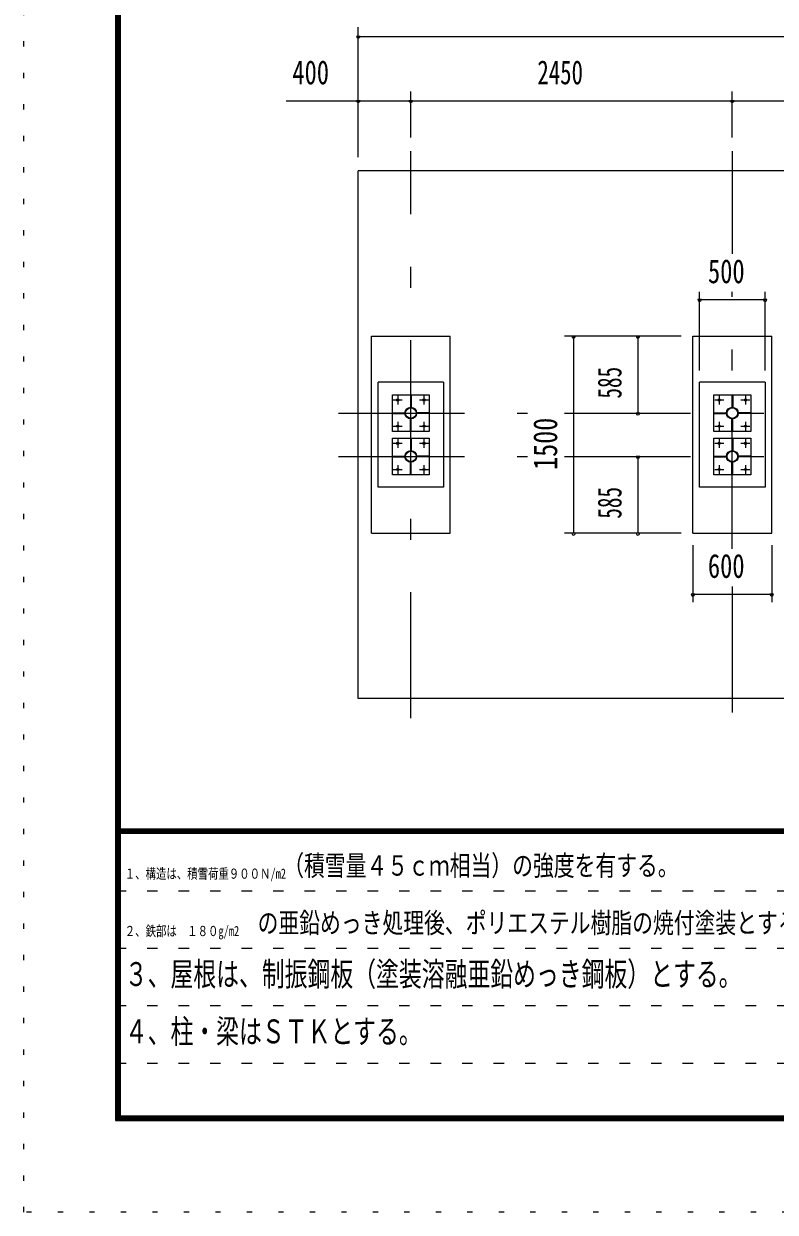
# Model space of a CAD drawing. Units: millimetres, scale not verified. Extents: x -31545 to 31552, y -14700 to 14700.
# Drawn here: x -10028 to -4301, y -14700 to -5647 of the extents above; entities that cross this region are included whole.
import ezdxf
from ezdxf.enums import TextEntityAlignment as Align

# ---------------------------------------------------------------- set-up
doc = ezdxf.new("R2010")
doc.units = ezdxf.units.MM
doc.header["$LTSCALE"] = 80
for name, pattern in [('USER1', [3, 1, -2]), ('USER3', [24, 12, -5, 2, -5]), ('USER4', [3, 0.5, -2.5])]:
    doc.linetypes.add(name, pattern=pattern)
doc.layers.add('0-1_0-F1TEXT', color=7, linetype='Continuous')
for name, color, linetype, lineweight in [('0-2_1-07BOLD', 7, 'Continuous', 18), ('0-3_1-27CENTER', 3, 'USER3', 18), ('0-5_1-57DIM', 3, 'Continuous', 18), ('0-C_F-F1PAPER', 5, 'Continuous', 18), ('0-D_F-E_J_ADD', 5, 'USER4', 18)]:
    doc.layers.add(name, color=color, linetype=linetype, lineweight=lineweight)
doc.styles.add('ＭＳ ゴシック', font='')
doc.styles.get('ＭＳ ゴシック').set_extended_font_data('MS Gothic')

msp = doc.modelspace()

# ---------------------------------------------------------------- linework, layer by layer
at = {"layer": '0-2_1-07BOLD'}
for p, q in [((-7478.18, -10787.46), (-7478.18, -6767.46)), ((3521.82, -6767.46), (-7478.18, -6767.46)), ((-7378.18, -8027.46), (-6778.18, -8027.46)), ((-7378.18, -9527.46), (-7378.18, -8027.46)), ((-4928.18, -8027.46), (-4328.18, -8027.46)), ((-4928.18, -9527.46), (-4928.18, -8027.46)), ((-7328.18, -9177.46), (-7328.18, -8377.46)), ((-6828.18, -8377.46), (-7328.18, -8377.46)), ((-4378.18, -8377.46), (-4878.18, -8377.46)), ((-7218.19, -8752.46), (-7218.19, -8472.46)), ((-7218.19, -8472.46), (-6938.19, -8472.46)), ((-7081.19, -8472.91), (-7075.19, -8472.91)), ((-7081.19, -8472.91), (-7081.19, -8567.91)), ((-7075.19, -8472.91), (-7075.19, -8567.91)), ((-6938.19, -8472.46), (-6938.19, -8752.46)), ((-4768.18, -8472.46), (-4488.18, -8472.46)), ((-4768.18, -8752.46), (-4768.18, -8472.46)), ((-4631.18, -8472.91), (-4625.18, -8472.91)), ((-4625.18, -8472.91), (-4625.18, -8567.91)), ((-4488.18, -8472.46), (-4488.18, -8752.46)), ((-7081.19, -8547.91), (-7075.19, -8547.91)), ((-7081.19, -8567.91), (-7075.19, -8567.91)), ((-4631.18, -8547.91), (-4625.18, -8547.91)), ((-7217.73, -8609.46), (-7122.74, -8609.46)), ((-7217.73, -8615.46), (-7217.73, -8609.46)), ((-7217.73, -8615.46), (-7122.74, -8615.46)), ((-7142.74, -8615.46), (-7142.74, -8609.46)), ((-7122.74, -8615.46), (-7122.74, -8609.46)), ((-7081.19, -8752.01), (-7081.19, -8657.01)), ((-7075.19, -8677.01), (-7081.19, -8677.01)), ((-6938.64, -8609.46), (-7033.64, -8609.46)), ((-7033.64, -8609.46), (-7033.64, -8615.46)), ((-7013.63, -8609.46), (-7013.63, -8615.46)), ((-4767.73, -8609.46), (-4672.73, -8609.46)), ((-4767.73, -8615.46), (-4767.73, -8609.46)), ((-4692.73, -8615.46), (-4692.73, -8609.46)), ((-4631.18, -8752.01), (-4631.18, -8657.01)), ((-4625.18, -8677.01), (-4631.18, -8677.01)), ((-4583.63, -8609.46), (-4583.63, -8615.46)), ((-4488.64, -8609.46), (-4583.63, -8609.46)), ((-4563.63, -8609.46), (-4563.63, -8615.46)), ((-6938.19, -8752.46), (-7218.19, -8752.46)), ((-7075.19, -8752.01), (-7081.19, -8752.01)), ((-4488.18, -8752.46), (-4768.18, -8752.46)), ((-4625.18, -8752.01), (-4631.18, -8752.01)), ((-7218.19, -8802.46), (-6938.19, -8802.46)), ((-7218.19, -9082.46), (-7218.19, -8802.46)), ((-7081.19, -8802.91), (-7075.19, -8802.91)), ((-7081.19, -8802.91), (-7081.19, -8897.91)), ((-7075.19, -8802.91), (-7075.19, -8897.91)), ((-6938.19, -8802.46), (-6938.19, -9082.46)), ((-4768.18, -8802.46), (-4488.18, -8802.46)), ((-4768.18, -9082.46), (-4768.18, -8802.46)), ((-4631.18, -8802.91), (-4625.18, -8802.91)), ((-4625.18, -8802.91), (-4625.18, -8897.91)), ((-4488.18, -8802.46), (-4488.18, -9082.46)), ((-7217.73, -8939.46), (-7122.74, -8939.46)), ((-7217.73, -8945.46), (-7217.73, -8939.46)), ((-7142.74, -8945.46), (-7142.74, -8939.46)), ((-7081.19, -8877.91), (-7075.19, -8877.91)), ((-7081.19, -8897.91), (-7075.19, -8897.91)), ((-7033.64, -8939.46), (-7033.64, -8945.46)), ((-6938.64, -8939.46), (-7033.64, -8939.46)), ((-7013.63, -8939.46), (-7013.63, -8945.46)), ((-4767.73, -8939.46), (-4672.73, -8939.46)), ((-4767.73, -8945.46), (-4767.73, -8939.46)), ((-4692.73, -8945.46), (-4692.73, -8939.46)), ((-4631.18, -8877.91), (-4625.18, -8877.91)), ((-4583.63, -8939.46), (-4583.63, -8945.46)), ((-4488.64, -8939.46), (-4583.63, -8939.46)), ((-4563.63, -8939.46), (-4563.63, -8945.46)), ((-7075.19, -8987.01), (-7081.19, -8987.01)), ((-7075.19, -9007.01), (-7081.19, -9007.01)), ((-7075.19, -9082.01), (-7075.19, -8987.01)), ((-4625.18, -8987.01), (-4631.18, -8987.01)), ((-4625.18, -9007.01), (-4631.18, -9007.01)), ((-4625.18, -9082.01), (-4625.18, -8987.01)), ((-6938.19, -9082.46), (-7218.19, -9082.46)), ((-4488.18, -9082.46), (-4768.18, -9082.46))]:
    msp.add_line(p, q, dxfattribs=at)
for points in [[(3521.82, -6767.46), (3521.82, -10787.46), (-7478.18, -10787.46)], [(-7378.18, -9527.46), (-6778.18, -9527.46), (-6778.18, -8027.46)], [(-4928.18, -9527.46), (-4328.18, -9527.46), (-4328.18, -8027.46)], [(-6828.18, -8377.46), (-6828.18, -9177.46), (-7328.18, -9177.46)], [(-4378.18, -8377.46), (-4378.18, -9177.46), (-4878.18, -9177.46), (-4878.18, -8377.46)], [(-4631.18, -8472.91), (-4631.18, -8567.91), (-4625.18, -8567.91)], [(-7075.19, -8752.01), (-7075.19, -8657.01), (-7081.19, -8657.01)], [(-6938.64, -8609.46), (-6938.64, -8615.46), (-7033.64, -8615.46)], [(-4767.73, -8615.46), (-4672.73, -8615.46), (-4672.73, -8609.46)], [(-4625.18, -8752.01), (-4625.18, -8657.01), (-4631.18, -8657.01)], [(-4488.64, -8609.46), (-4488.64, -8615.46), (-4583.63, -8615.46)], [(-4631.18, -8802.91), (-4631.18, -8897.91), (-4625.18, -8897.91)], [(-7217.73, -8945.46), (-7122.74, -8945.46), (-7122.74, -8939.46)], [(-6938.64, -8939.46), (-6938.64, -8945.46), (-7033.64, -8945.46)], [(-4767.73, -8945.46), (-4672.73, -8945.46), (-4672.73, -8939.46)], [(-4488.64, -8939.46), (-4488.64, -8945.46), (-4583.63, -8945.46)], [(-7075.19, -9082.01), (-7081.19, -9082.01), (-7081.19, -8987.01)], [(-4625.18, -9082.01), (-4631.18, -9082.01), (-4631.18, -8987.01)]]:
    msp.add_lwpolyline(points, dxfattribs=at)
for centre, radius in [((-7178.18, -8512.46), 8), ((-6978.19, -8512.46), 8), ((-4728.18, -8512.46), 8), ((-4528.18, -8512.46), 8), ((-7078.19, -8612.46), 44.55), ((-7078.19, -8612.46), 40.35), ((-4628.18, -8612.46), 44.55), ((-4628.18, -8612.46), 40.35), ((-7178.18, -8712.46), 8), ((-6978.19, -8712.46), 8), ((-4728.18, -8712.46), 8), ((-4528.18, -8712.46), 8), ((-7178.18, -8842.46), 8), ((-6978.19, -8842.46), 8), ((-4728.18, -8842.46), 8), ((-4528.18, -8842.46), 8), ((-7078.19, -8942.46), 44.55), ((-7078.19, -8942.46), 40.35), ((-4628.18, -8942.46), 44.55), ((-4628.18, -8942.46), 40.35), ((-7178.18, -9042.46), 8), ((-6978.19, -9042.46), 8), ((-4728.18, -9042.46), 8), ((-4528.18, -9042.46), 8)]:
    msp.add_circle(centre, radius, dxfattribs=at)
at = {"layer": '0-3_1-27CENTER'}
for p, q in [((-7078.19, -10937.46), (-7078.19, -6617.46)), ((-4628.18, -6617.46), (-4628.18, -7398.88)), ((-4628.18, -9647.46), (-4628.18, -7687.46)), ((-7178.18, -8478.31), (-7178.18, -8546.6)), ((-6978.19, -8478.31), (-6978.19, -8546.6)), ((-4728.18, -8478.31), (-4728.18, -8546.6)), ((-4528.18, -8478.31), (-4528.18, -8546.6)), ((-7212.33, -8512.46), (-7144.04, -8512.46)), ((-7012.33, -8512.46), (-6944.04, -8512.46)), ((-4762.33, -8512.46), (-4694.04, -8512.46)), ((-4562.33, -8512.46), (-4494.04, -8512.46)), ((-7628.18, -8612.46), (-6189.1, -8612.46)), ((-7178.18, -8678.31), (-7178.18, -8746.6)), ((-6978.19, -8678.31), (-6978.19, -8746.6)), ((-5908.18, -8612.46), (-4208.18, -8612.46)), ((-4728.18, -8678.31), (-4728.18, -8746.6)), ((-4528.18, -8678.31), (-4528.18, -8746.6)), ((-7212.33, -8712.46), (-7144.04, -8712.46)), ((-7012.33, -8712.46), (-6944.04, -8712.46)), ((-4762.33, -8712.46), (-4694.04, -8712.46)), ((-4562.33, -8712.46), (-4494.04, -8712.46)), ((-7212.33, -8842.46), (-7144.04, -8842.46)), ((-7178.18, -8808.31), (-7178.18, -8876.6)), ((-7012.33, -8842.46), (-6944.04, -8842.46)), ((-6978.19, -8808.31), (-6978.19, -8876.6)), ((-4762.33, -8842.46), (-4694.04, -8842.46)), ((-4728.18, -8808.31), (-4728.18, -8876.6)), ((-4562.33, -8842.46), (-4494.04, -8842.46)), ((-4528.18, -8808.31), (-4528.18, -8876.6)), ((-7628.18, -8942.46), (-6189.1, -8942.46)), ((-5908.18, -8942.46), (-4208.18, -8942.46)), ((-7212.33, -9042.46), (-7144.04, -9042.46)), ((-7178.18, -9008.31), (-7178.18, -9076.6)), ((-7012.33, -9042.46), (-6944.04, -9042.46)), ((-6978.19, -9008.31), (-6978.19, -9076.6)), ((-4762.33, -9042.46), (-4694.04, -9042.46)), ((-4728.18, -9008.31), (-4728.18, -9076.6)), ((-4562.33, -9042.46), (-4494.04, -9042.46)), ((-4528.18, -9008.31), (-4528.18, -9076.6)), ((-4628.18, -9932.27), (-4628.18, -10937.46))]:
    msp.add_line(p, q, dxfattribs=at)
at = {"layer": '0-5_1-57DIM'}
for p, q in [((-7478.18, -6662.46), (-7478.18, -5672.46)), ((-7464.19, -5742.46), (-7492.19, -5742.46)), ((-7478.18, -5742.46), (3521.82, -5742.46)), ((-8027.68, -6232.46), (4071.32, -6232.46)), ((-7464.19, -6232.46), (-7492.19, -6232.46)), ((-7064.19, -6232.46), (-7092.19, -6232.46)), ((-7078.19, -6512.46), (-7078.19, -6162.46)), ((-4614.18, -6232.46), (-4642.18, -6232.46)), ((-4628.18, -6512.46), (-4628.18, -6162.46)), ((-4878.18, -8287.46), (-4878.18, -7687.46)), ((-4378.18, -8287.46), (-4378.18, -7687.46)), ((-4864.19, -7747.46), (-4892.19, -7747.46)), ((-4878.18, -7747.46), (-4378.18, -7747.46)), ((-4364.19, -7747.46), (-4392.19, -7747.46)), ((-5018.18, -8027.46), (-5908.18, -8027.46)), ((-5824.18, -8027.46), (-5852.18, -8027.46)), ((-5838.18, -8027.46), (-5838.18, -9527.46)), ((-5334.18, -8027.46), (-5362.18, -8027.46)), ((-5348.18, -8027.46), (-5348.18, -8612.46)), ((-5334.18, -8612.46), (-5362.18, -8612.46)), ((-5334.18, -8942.46), (-5362.18, -8942.46)), ((-5348.18, -8942.46), (-5348.18, -9527.46)), ((-5018.18, -9527.46), (-5908.18, -9527.46)), ((-5824.18, -9527.46), (-5852.18, -9527.46)), ((-5334.18, -9527.46), (-5362.18, -9527.46)), ((-4928.18, -9617.46), (-4928.18, -10052.27)), ((-4328.18, -9617.46), (-4328.18, -10052.27)), ((-4914.18, -9992.27), (-4942.18, -9992.27)), ((-4928.18, -9992.27), (-4328.18, -9992.27)), ((-4314.18, -9992.27), (-4342.18, -9992.27))]:
    msp.add_line(p, q, dxfattribs=at)
for centre in [(-7478.19, -5742.46), (-7478.19, -6232.46), (-7078.19, -6232.46), (-4628.18, -6232.46), (-4878.19, -7747.46), (-4378.19, -7747.46), (-5838.18, -8027.46), (-5348.18, -8027.46), (-5348.18, -8612.46), (-5348.18, -8942.46), (-5838.18, -9527.46), (-5348.18, -9527.46), (-4928.18, -9992.27), (-4328.18, -9992.27)]:
    msp.add_arc(centre, 14, 180, 0, dxfattribs=at)
at = {"layer": '0-C_F-F1PAPER'}
for p, q in [((-9327.64, 14140), (-9327.64, -14000)), ((-9324.14, 14136.5), (-9324.14, -13996.5)), ((-9320.64, 14133), (-9320.64, -13993)), ((-9317.14, 14129.5), (-9317.14, -13989.5)), ((-9313.64, 14126), (-9313.64, -13986)), ((-9310.14, 14122.5), (-9310.14, -13982.5)), ((-9306.64, 14119), (-9306.64, -13979)), ((-9303.14, 14115.5), (-9303.14, -13975.5)), ((-9299.64, 14112), (-9299.64, -13972)), ((-9296.14, 14108.5), (-9296.14, -13968.5)), ((-9292.64, 14105), (-9292.64, -13965)), ((30817.36, -11781), (-9292.64, -11781)), ((30817.36, -11784.5), (-9292.64, -11784.5)), ((30817.36, -11788), (-9292.64, -11788)), ((30817.36, -11791.5), (-9292.64, -11791.5)), ((30817.36, -11795), (-9292.64, -11795)), ((30817.36, -11798.5), (-9292.64, -11798.5)), ((30817.36, -11802), (-9292.64, -11802)), ((30817.36, -11805.5), (-9292.64, -11805.5)), ((30817.36, -11809), (-9292.64, -11809)), ((30817.36, -11812.5), (-9292.64, -11812.5)), ((30817.36, -11816), (-9292.64, -11816)), ((-9327.64, -14000), (30852.36, -14000)), ((-9320.64, -13993), (30845.36, -13993)), ((-9313.64, -13986), (30838.36, -13986)), ((-9306.64, -13979), (30831.36, -13979)), ((-9292.64, -13965), (30817.36, -13965))]:
    msp.add_line(p, q, dxfattribs=at)
at = {"layer": '0-C_F-F1PAPER', "color": 6, "linetype": 'USER1'}
for p, q in [((-9327.64, -12252.8), (16222.36, -12252.8)), ((-9327.64, -12689.6), (16222.37, -12689.6)), ((-9327.64, -13126.4), (16222.37, -13126.4)), ((-9327.64, -13563.2), (12711.17, -13563.2))]:
    msp.add_line(p, q, dxfattribs=at)
at = {"layer": '0-C_F-F1PAPER'}
for points in [[(-9324.14, -13996.5), (30848.86, -13996.5), (30848.86, 14136.5)], [(-9317.14, -13989.5), (30841.86, -13989.5), (30841.86, 14129.5)], [(-9310.14, -13982.5), (30834.86, -13982.5), (30834.86, 14122.5)], [(-9303.14, -13975.5), (30827.86, -13975.5), (30827.86, 14115.5)], [(-9299.64, -13972), (30824.36, -13972), (30824.36, 14112)], [(-9296.14, -13968.5), (30820.86, -13968.5), (30820.86, 14108.5)]]:
    msp.add_lwpolyline(points, dxfattribs=at)
at = {"layer": '0-D_F-E_J_ADD'}
msp.add_line((31552.36, -14700), (-10027.64, -14700), dxfattribs=at)
msp.add_lwpolyline([(-10027.64, -14700), (-10027.64, 14700), (31552.36, 14700)], dxfattribs=at)

# ---------------------------------------------------------------- texts
at = {"layer": '0-1_0-F1TEXT', "style": 'ＭＳ ゴシック'}
for s, height, width, p in [('（積雪量４５ｃｍ相当）の強度を有する。', 155, 0.75, (-8050.15, -12182.8)), ('１、構造は、積雪荷重９００Ｎ/m2', 77.49, 0.75, (-9257.64, -12182.8)), ('\u3000の亜鉛めっき処理後、ポリエステル樹脂の焼付塗装とする。', 155, 0.75, (-8404.2, -12619.6)), ('２、鉄部は\u3000１８０g/m2', 77.49, 0.75, (-9257.64, -12619.6)), ('３、屋根は、制振鋼板（塗装溶融亜鉛めっき鋼板）とする。', 182.3, 0.7, (-9257.64, -13031.53)), ('４、柱・梁はＳＴＫとする。', 182.3, 0.7, (-9257.64, -13468.33))]:
    msp.add_text(s, height=height, dxfattribs=dict(at, width=width)).set_placement(p, align=Align.BOTTOM_LEFT)
at = {"layer": '0-5_1-57DIM', "color": 7, "style": 'ＭＳ ゴシック'}
for s, width, p in [('400', 0.75, (-7980.61, -6162.46)), ('2450', 0.7, (-6113.6, -6162.46)), ('500', 0.75, (-4813.61, -7677.46)), ('600', 0.75, (-4814.18, -9922.27))]:
    msp.add_text(s, height=182.3, dxfattribs=dict(at, width=width)).set_placement(p, align=Align.BOTTOM_LEFT)
for s, width, p in [('585', 0.65, (-5418.18, -8501.81)), ('1500', 0.8, (-5908.18, -9044.83)), ('585', 0.65, (-5418.18, -9416.81))]:
    msp.add_text(s, height=182.3, rotation=90, dxfattribs=dict(at, width=width)).set_placement(p, align=Align.BOTTOM_LEFT)

doc.saveas('drawing.dxf')
